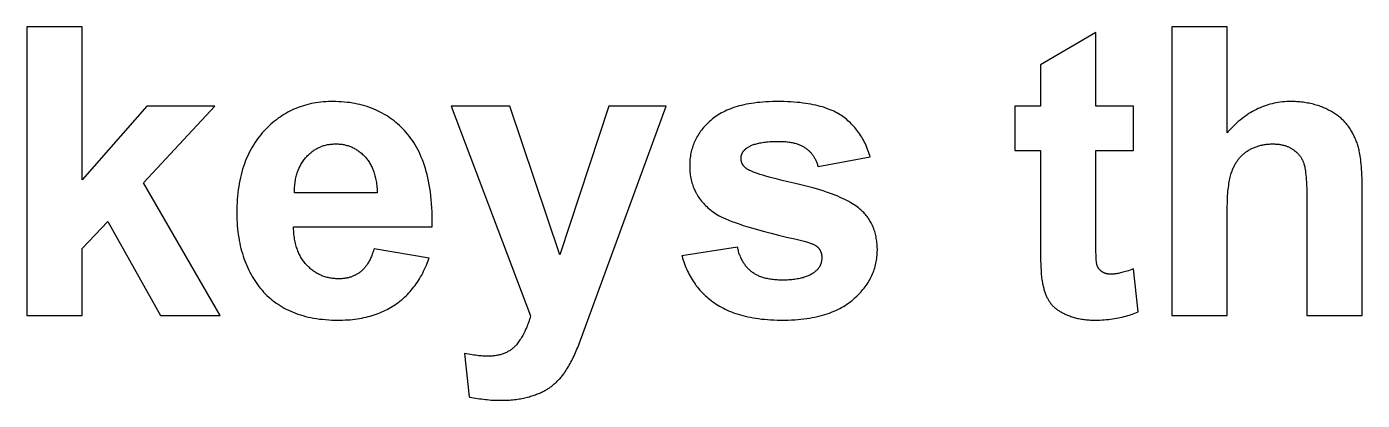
# Model space of a CAD drawing. Header units: millimetres. Extents: x 0 to 841, y 0 to 594.
# Drawn here: x 252.27 to 270.77, y 346.65 to 351.83 of the extents above; entities that cross this region are included whole.
import ezdxf

# ---------------------------------------------------------------- set-up
doc = ezdxf.new("R2010")
doc.units = ezdxf.units.MM
doc.header["$LTSCALE"] = 46.255
doc.layers.add('5_CURVES', color=7, linetype='CONTINUOUS')

msp = doc.modelspace()

# ---------------------------------------------------------------- linework, layer by layer
at = {"layer": '5_CURVES', "color": 7, "linetype": 'CONTINUOUS'}
for p, q in [((252.267, 351.83), (252.267, 347.83)), ((253.033, 351.83), (252.267, 351.83)), ((253.033, 349.707), (253.033, 351.83)), ((268.136, 351.83), (268.136, 347.83)), ((268.902, 351.83), (268.136, 351.83)), ((268.902, 350.359), (268.902, 351.83)), ((267.082, 351.751), (266.313, 351.304)), ((267.082, 350.728), (267.082, 351.751)), ((266.313, 351.304), (266.313, 350.728)), ((253.931, 350.728), (253.033, 349.707)), ((253.885, 349.669), (254.875, 350.728)), ((254.875, 350.728), (253.931, 350.728)), ((258.147, 350.728), (259.249, 347.822)), ((258.962, 350.728), (258.147, 350.728)), ((259.655, 348.67), (258.962, 350.728)), ((260.332, 350.728), (259.655, 348.67)), ((259.92, 347.434), (261.126, 350.728)), ((261.126, 350.728), (260.332, 350.728)), ((265.961, 350.728), (265.961, 350.117)), ((266.313, 350.728), (265.961, 350.728)), ((267.606, 350.728), (267.082, 350.728)), ((267.606, 350.117), (267.606, 350.728)), ((263.233, 349.893), (263.956, 350.027)), ((265.961, 350.117), (266.313, 350.117)), ((266.313, 350.117), (266.313, 348.767)), ((267.082, 348.949), (267.082, 350.117)), ((267.082, 350.117), (267.606, 350.117)), ((254.946, 347.83), (253.885, 349.669)), ((257.123, 349.527), (255.977, 349.527)), ((270.774, 347.83), (270.774, 349.58)), ((270.007, 349.379), (270.007, 347.83)), ((253.033, 348.758), (253.391, 349.132)), ((253.391, 349.132), (254.119, 347.83)), ((255.964, 349.058), (257.885, 349.058)), ((267.083, 348.818), (267.082, 348.949)), ((253.033, 347.83), (253.033, 348.758)), ((257.844, 348.624), (257.08, 348.752)), ((262.117, 348.774), (261.347, 348.657)), ((267.083, 348.749), (267.083, 348.818)), ((267.669, 347.879), (267.604, 348.474)), ((252.267, 347.83), (253.033, 347.83)), ((254.119, 347.83), (254.946, 347.83)), ((268.136, 347.83), (268.902, 347.83)), ((270.007, 347.83), (270.774, 347.83)), ((258.332, 347.301), (258.4, 346.701))]:
    msp.add_line(p, q, dxfattribs=at)
for points in [[(256.507, 350.793), (256.482, 350.793), (256.447, 350.792), (256.411, 350.79), (256.376, 350.788), (256.342, 350.785), (256.309, 350.78), (256.275, 350.776), (256.243, 350.77), (256.211, 350.764), (256.179, 350.756), (256.148, 350.749), (256.117, 350.74), (256.086, 350.731), (256.057, 350.721), (256.027, 350.71), (255.998, 350.698), (255.969, 350.686), (255.941, 350.673), (255.913, 350.659), (255.885, 350.645), (255.858, 350.629), (255.831, 350.613), (255.804, 350.597), (255.778, 350.579), (255.752, 350.561), (255.726, 350.542), (255.701, 350.522), (255.676, 350.501), (255.651, 350.479), (255.626, 350.457), (255.602, 350.433), (255.578, 350.409), (255.554, 350.384)], [(257.526, 350.364), (257.503, 350.39), (257.48, 350.414), (257.456, 350.438), (257.432, 350.461), (257.407, 350.483), (257.382, 350.505), (257.357, 350.525), (257.331, 350.545), (257.304, 350.564), (257.278, 350.582), (257.25, 350.6), (257.223, 350.616), (257.194, 350.632), (257.166, 350.647), (257.136, 350.662), (257.107, 350.676), (257.077, 350.689), (257.046, 350.701), (257.015, 350.712), (256.983, 350.723), (256.95, 350.733), (256.917, 350.743), (256.884, 350.751), (256.85, 350.759), (256.815, 350.766), (256.779, 350.772), (256.743, 350.778), (256.706, 350.782), (256.668, 350.786), (256.63, 350.789), (256.591, 350.791), (256.551, 350.793), (256.51, 350.793), (256.507, 350.793)], [(262.673, 350.793), (262.645, 350.793), (262.599, 350.792), (262.554, 350.791), (262.51, 350.789), (262.468, 350.786), (262.427, 350.782), (262.387, 350.778), (262.349, 350.773), (262.311, 350.767), (262.275, 350.761), (262.24, 350.755), (262.206, 350.748), (262.173, 350.74), (262.141, 350.732), (262.11, 350.723), (262.08, 350.714), (262.05, 350.704), (262.022, 350.694), (261.995, 350.683), (261.969, 350.672), (261.944, 350.66), (261.919, 350.648), (261.895, 350.636), (261.872, 350.623), (261.85, 350.609), (261.829, 350.596), (261.808, 350.582), (261.789, 350.567), (261.769, 350.552), (261.751, 350.537)], [(263.556, 350.598), (263.537, 350.611), (263.516, 350.623), (263.495, 350.635), (263.473, 350.647), (263.451, 350.658), (263.427, 350.669), (263.402, 350.679), (263.376, 350.69), (263.35, 350.699), (263.322, 350.709), (263.293, 350.718), (263.264, 350.726), (263.233, 350.734), (263.2, 350.742), (263.167, 350.749), (263.133, 350.756), (263.097, 350.762), (263.06, 350.768), (263.022, 350.773), (262.982, 350.778), (262.941, 350.782), (262.898, 350.785), (262.854, 350.788), (262.809, 350.791), (262.762, 350.792), (262.713, 350.793), (262.673, 350.793)], [(269.789, 350.793), (269.758, 350.793), (269.728, 350.792), (269.698, 350.79), (269.668, 350.787), (269.638, 350.784), (269.609, 350.779), (269.58, 350.774), (269.552, 350.769), (269.523, 350.762), (269.495, 350.755), (269.468, 350.747), (269.44, 350.738), (269.427, 350.734), (269.413, 350.729), (269.386, 350.719), (269.359, 350.708), (269.333, 350.696), (269.307, 350.684), (269.281, 350.67), (269.255, 350.656), (269.229, 350.642), (269.204, 350.626), (269.179, 350.61), (269.154, 350.592), (269.129, 350.574), (269.104, 350.556), (269.08, 350.536), (269.055, 350.515), (269.031, 350.494), (269.007, 350.471), (268.983, 350.448), (268.96, 350.424), (268.936, 350.398), (268.913, 350.372), (268.902, 350.359)], [(270.267, 350.695), (270.249, 350.703), (270.231, 350.711), (270.213, 350.718), (270.194, 350.725), (270.175, 350.732), (270.156, 350.738), (270.137, 350.744), (270.118, 350.75), (270.098, 350.755), (270.078, 350.76), (270.058, 350.765), (270.038, 350.769), (270.017, 350.773), (269.996, 350.777), (269.975, 350.78), (269.954, 350.783), (269.932, 350.786), (269.91, 350.788), (269.888, 350.79), (269.866, 350.791), (269.843, 350.792), (269.82, 350.793), (269.797, 350.793), (269.789, 350.793)], [(261.751, 350.537), (261.745, 350.531), (261.727, 350.515), (261.709, 350.499), (261.692, 350.482), (261.676, 350.466), (261.661, 350.449), (261.646, 350.432), (261.632, 350.415), (261.618, 350.398), (261.605, 350.381), (261.593, 350.363), (261.581, 350.345), (261.57, 350.328), (261.559, 350.31), (261.549, 350.292), (261.539, 350.273), (261.53, 350.255), (261.521, 350.236), (261.513, 350.217), (261.505, 350.198), (261.498, 350.179), (261.492, 350.159), (261.486, 350.139), (261.48, 350.119), (261.475, 350.099), (261.471, 350.079), (261.467, 350.058), (261.463, 350.037), (261.46, 350.015), (261.458, 349.994), (261.456, 349.972), (261.455, 349.949), (261.454, 349.927), (261.454, 349.904)], [(263.956, 350.027), (263.95, 350.045), (263.942, 350.071), (263.933, 350.096), (263.924, 350.121), (263.914, 350.145), (263.905, 350.169), (263.894, 350.192), (263.884, 350.215), (263.873, 350.237), (263.861, 350.258), (263.85, 350.279), (263.838, 350.3), (263.825, 350.32), (263.812, 350.34), (263.799, 350.359), (263.786, 350.378), (263.772, 350.396), (263.757, 350.414), (263.743, 350.432), (263.728, 350.449), (263.712, 350.466), (263.697, 350.482), (263.68, 350.498), (263.664, 350.513), (263.647, 350.528), (263.63, 350.543), (263.612, 350.557), (263.594, 350.571), (263.575, 350.585), (263.556, 350.598)], [(270.585, 350.444), (270.577, 350.455), (270.569, 350.466), (270.56, 350.477), (270.551, 350.488), (270.542, 350.499), (270.533, 350.509), (270.523, 350.52), (270.512, 350.53), (270.502, 350.54), (270.491, 350.551), (270.48, 350.561), (270.468, 350.57), (270.456, 350.58), (270.444, 350.59), (270.431, 350.6), (270.418, 350.609), (270.404, 350.618), (270.39, 350.627), (270.376, 350.637), (270.361, 350.645), (270.346, 350.654), (270.331, 350.663), (270.315, 350.671), (270.298, 350.68), (270.282, 350.688), (270.267, 350.695)], [(255.554, 350.384), (255.531, 350.358), (255.509, 350.331), (255.487, 350.304), (255.466, 350.277), (255.446, 350.248), (255.426, 350.219), (255.407, 350.19), (255.389, 350.16), (255.372, 350.129), (255.355, 350.097), (255.339, 350.065), (255.324, 350.032), (255.309, 349.998), (255.296, 349.964), (255.283, 349.929), (255.27, 349.893), (255.259, 349.856), (255.248, 349.818), (255.237, 349.78), (255.228, 349.74), (255.219, 349.7), (255.211, 349.659), (255.204, 349.617), (255.198, 349.574), (255.193, 349.529), (255.188, 349.484), (255.184, 349.438), (255.181, 349.391), (255.179, 349.342), (255.178, 349.293), (255.178, 349.257)], [(257.885, 349.058), (257.885, 349.075), (257.885, 349.14), (257.885, 349.202), (257.883, 349.263), (257.88, 349.322), (257.876, 349.379), (257.872, 349.435), (257.866, 349.489), (257.86, 349.541), (257.852, 349.592), (257.844, 349.641), (257.835, 349.689), (257.825, 349.736), (257.815, 349.781), (257.803, 349.825), (257.791, 349.867), (257.778, 349.908), (257.764, 349.948), (257.75, 349.986), (257.735, 350.024), (257.719, 350.06), (257.703, 350.095), (257.686, 350.129), (257.668, 350.162), (257.65, 350.194), (257.631, 350.225), (257.611, 350.254), (257.591, 350.283), (257.57, 350.311), (257.549, 350.338), (257.526, 350.364)], [(270.733, 350.106), (270.729, 350.122), (270.725, 350.139), (270.721, 350.155), (270.716, 350.171), (270.711, 350.187), (270.706, 350.203), (270.701, 350.219), (270.695, 350.234), (270.689, 350.25), (270.683, 350.265), (270.676, 350.28), (270.67, 350.295), (270.663, 350.31), (270.655, 350.325), (270.648, 350.34), (270.64, 350.355), (270.632, 350.369), (270.623, 350.384), (270.615, 350.398), (270.606, 350.413), (270.596, 350.427), (270.587, 350.441), (270.585, 350.444)], [(256.139, 350.023), (256.149, 350.034), (256.159, 350.044), (256.17, 350.055), (256.18, 350.065), (256.191, 350.075), (256.202, 350.084), (256.213, 350.093), (256.224, 350.102), (256.235, 350.11), (256.247, 350.118), (256.258, 350.125), (256.27, 350.132), (256.282, 350.139), (256.294, 350.146), (256.306, 350.152), (256.318, 350.158), (256.33, 350.163), (256.343, 350.168), (256.349, 350.171), (256.355, 350.173), (256.368, 350.178), (256.381, 350.182), (256.394, 350.186), (256.408, 350.189), (256.421, 350.193), (256.435, 350.196), (256.449, 350.198), (256.463, 350.2), (256.478, 350.202), (256.492, 350.204), (256.507, 350.205), (256.522, 350.206), (256.538, 350.206), (256.553, 350.207)], [(256.553, 350.207), (256.568, 350.206), (256.582, 350.206), (256.596, 350.205), (256.61, 350.204), (256.623, 350.202), (256.637, 350.201), (256.651, 350.198), (256.664, 350.196), (256.677, 350.193), (256.69, 350.19), (256.703, 350.186), (256.71, 350.184), (256.716, 350.182), (256.729, 350.178), (256.741, 350.174), (256.754, 350.169), (256.766, 350.164), (256.778, 350.159), (256.79, 350.153), (256.802, 350.147), (256.814, 350.14), (256.826, 350.133), (256.837, 350.126), (256.849, 350.119), (256.86, 350.111), (256.872, 350.103), (256.883, 350.094), (256.894, 350.085), (256.905, 350.076), (256.916, 350.066), (256.927, 350.056), (256.938, 350.046), (256.948, 350.035), (256.951, 350.032)], [(262.254, 350.156), (262.263, 350.162), (262.272, 350.167), (262.282, 350.172), (262.292, 350.177), (262.303, 350.182), (262.314, 350.187), (262.326, 350.192), (262.339, 350.196), (262.352, 350.201), (262.366, 350.205), (262.38, 350.209), (262.395, 350.213), (262.411, 350.217), (262.427, 350.22), (262.444, 350.223), (262.462, 350.226), (262.481, 350.229), (262.5, 350.232), (262.52, 350.234), (262.541, 350.236), (262.563, 350.238), (262.586, 350.239), (262.609, 350.241), (262.633, 350.241), (262.659, 350.242), (262.685, 350.242), (262.687, 350.242)], [(262.693, 350.242), (262.712, 350.242), (262.73, 350.241), (262.748, 350.241), (262.766, 350.239), (262.783, 350.238), (262.799, 350.236), (262.815, 350.235), (262.831, 350.232), (262.846, 350.23), (262.861, 350.228), (262.875, 350.225), (262.889, 350.222), (262.902, 350.218), (262.915, 350.215), (262.928, 350.211), (262.941, 350.207), (262.953, 350.203), (262.964, 350.199), (262.976, 350.195), (262.987, 350.19), (262.997, 350.185), (263.008, 350.18), (263.018, 350.175), (263.028, 350.169), (263.037, 350.164), (263.046, 350.158), (263.055, 350.152)], [(269.192, 350.113), (269.197, 350.117), (269.208, 350.123), (269.22, 350.13), (269.231, 350.136), (269.243, 350.142), (269.255, 350.147), (269.267, 350.153), (269.279, 350.158), (269.291, 350.163), (269.303, 350.168), (269.316, 350.172), (269.328, 350.176), (269.341, 350.18), (269.354, 350.184), (269.367, 350.187), (269.38, 350.19), (269.393, 350.193), (269.407, 350.195), (269.42, 350.198), (269.434, 350.2), (269.447, 350.202), (269.461, 350.203), (269.475, 350.204), (269.489, 350.205), (269.504, 350.206), (269.518, 350.207), (269.533, 350.207)], [(269.533, 350.207), (269.536, 350.207), (269.548, 350.206), (269.561, 350.206), (269.573, 350.205), (269.585, 350.205), (269.597, 350.204), (269.608, 350.202), (269.62, 350.201), (269.631, 350.199), (269.642, 350.197), (269.653, 350.195), (269.663, 350.193), (269.674, 350.191), (269.684, 350.188), (269.694, 350.185), (269.704, 350.182), (269.713, 350.179), (269.723, 350.176), (269.732, 350.172), (269.741, 350.169), (269.75, 350.165), (269.759, 350.161), (269.768, 350.157), (269.776, 350.152), (269.784, 350.148), (269.792, 350.143), (269.8, 350.138), (269.808, 350.133)], [(255.977, 349.527), (255.977, 349.544), (255.978, 349.565), (255.978, 349.586), (255.979, 349.606), (255.981, 349.626), (255.982, 349.646), (255.985, 349.665), (255.987, 349.683), (255.99, 349.702), (255.993, 349.72), (255.997, 349.737), (256.001, 349.755), (256.005, 349.772), (256.01, 349.788), (256.015, 349.804), (256.02, 349.82), (256.026, 349.836), (256.032, 349.851), (256.038, 349.866), (256.045, 349.881), (256.052, 349.895), (256.059, 349.909), (256.067, 349.923), (256.075, 349.936), (256.083, 349.95), (256.091, 349.963), (256.1, 349.975), (256.11, 349.988), (256.119, 350), (256.129, 350.012), (256.139, 350.023)], [(256.951, 350.032), (256.961, 350.021), (256.971, 350.01), (256.98, 349.999), (256.989, 349.987), (256.998, 349.975), (257.007, 349.963), (257.015, 349.95), (257.023, 349.937), (257.031, 349.923), (257.038, 349.909), (257.045, 349.895), (257.052, 349.881), (257.059, 349.865), (257.065, 349.85), (257.071, 349.834), (257.077, 349.818), (257.082, 349.801), (257.087, 349.784), (257.092, 349.766), (257.097, 349.748), (257.101, 349.729), (257.105, 349.71), (257.108, 349.69), (257.112, 349.67), (257.114, 349.649), (257.117, 349.628), (257.119, 349.606), (257.121, 349.584), (257.122, 349.561), (257.123, 349.537), (257.123, 349.527)], [(262.166, 350.002), (262.166, 350.002), (262.166, 350.008), (262.166, 350.013), (262.166, 350.019), (262.167, 350.024), (262.167, 350.029), (262.168, 350.034), (262.169, 350.039), (262.17, 350.044), (262.171, 350.048), (262.172, 350.053), (262.174, 350.058), (262.175, 350.062), (262.177, 350.067), (262.179, 350.071), (262.181, 350.076), (262.183, 350.08), (262.185, 350.084), (262.187, 350.088), (262.19, 350.092), (262.192, 350.097), (262.195, 350.101), (262.198, 350.105), (262.201, 350.109), (262.204, 350.112), (262.207, 350.116), (262.211, 350.12), (262.214, 350.124), (262.218, 350.128), (262.222, 350.131), (262.226, 350.135), (262.23, 350.139), (262.234, 350.142), (262.239, 350.146), (262.244, 350.149), (262.249, 350.153), (262.254, 350.156)], [(262.242, 349.862), (262.239, 349.865), (262.234, 349.868), (262.23, 349.872), (262.226, 349.876), (262.222, 349.879), (262.218, 349.883), (262.214, 349.887), (262.211, 349.89), (262.207, 349.894), (262.204, 349.898), (262.201, 349.901), (262.198, 349.905), (262.195, 349.909), (262.192, 349.913), (262.19, 349.917), (262.188, 349.921), (262.185, 349.924), (262.183, 349.928), (262.181, 349.932), (262.179, 349.936), (262.178, 349.94), (262.177, 349.943), (262.176, 349.945), (262.174, 349.949), (262.173, 349.953), (262.172, 349.957), (262.171, 349.961), (262.17, 349.966), (262.169, 349.97), (262.168, 349.974), (262.167, 349.979), (262.167, 349.983), (262.166, 349.988), (262.166, 349.993), (262.166, 349.997), (262.166, 350.002)], [(263.055, 350.152), (263.064, 350.146), (263.072, 350.14), (263.08, 350.134), (263.088, 350.127), (263.095, 350.121), (263.103, 350.114), (263.11, 350.107), (263.117, 350.1), (263.124, 350.092), (263.131, 350.085), (263.138, 350.077), (263.144, 350.069), (263.151, 350.061), (263.157, 350.053), (263.163, 350.044), (263.169, 350.035), (263.174, 350.026), (263.18, 350.017), (263.185, 350.008), (263.191, 349.998), (263.196, 349.988), (263.201, 349.978), (263.205, 349.967), (263.21, 349.957), (263.214, 349.946), (263.219, 349.935), (263.223, 349.923), (263.227, 349.911), (263.231, 349.899), (263.233, 349.893)], [(268.971, 349.833), (268.971, 349.834), (268.976, 349.847), (268.981, 349.86), (268.987, 349.873), (268.992, 349.885), (268.998, 349.897), (269.004, 349.909), (269.01, 349.921), (269.017, 349.932), (269.023, 349.943), (269.03, 349.954), (269.037, 349.964), (269.044, 349.974), (269.051, 349.984), (269.058, 349.994), (269.066, 350.003), (269.074, 350.013), (269.082, 350.022), (269.09, 350.031), (269.098, 350.039), (269.102, 350.043), (269.107, 350.048), (269.115, 350.056), (269.124, 350.064), (269.133, 350.071), (269.142, 350.079), (269.152, 350.086), (269.162, 350.093), (269.171, 350.1), (269.181, 350.107), (269.192, 350.113)], [(269.808, 350.133), (269.814, 350.129), (269.822, 350.123), (269.83, 350.118), (269.837, 350.112), (269.844, 350.106), (269.851, 350.1), (269.858, 350.094), (269.865, 350.088), (269.871, 350.082), (269.877, 350.076), (269.884, 350.07), (269.889, 350.063), (269.895, 350.057), (269.9, 350.05), (269.906, 350.044), (269.911, 350.037), (269.916, 350.03), (269.921, 350.023), (269.925, 350.016), (269.93, 350.009), (269.934, 350.002), (269.938, 349.994), (269.94, 349.991), (269.942, 349.987), (269.946, 349.979), (269.949, 349.971), (269.953, 349.963), (269.956, 349.955), (269.959, 349.947), (269.963, 349.939)], [(270.774, 349.58), (270.773, 349.634), (270.772, 349.684), (270.771, 349.731), (270.769, 349.775), (270.767, 349.816), (270.765, 349.855), (270.762, 349.891), (270.759, 349.925), (270.756, 349.957), (270.753, 349.986), (270.749, 350.014), (270.745, 350.039), (270.741, 350.063), (270.737, 350.085), (270.733, 350.106)], [(261.454, 349.904), (261.454, 349.89), (261.454, 349.866), (261.455, 349.843), (261.457, 349.82), (261.459, 349.797), (261.462, 349.775), (261.466, 349.753), (261.47, 349.731), (261.474, 349.71), (261.479, 349.69), (261.485, 349.669), (261.491, 349.649), (261.497, 349.629), (261.504, 349.61), (261.512, 349.591), (261.52, 349.572), (261.528, 349.554), (261.537, 349.535), (261.542, 349.526), (261.547, 349.517), (261.557, 349.5), (261.568, 349.482), (261.579, 349.465), (261.591, 349.448), (261.603, 349.432), (261.616, 349.415), (261.629, 349.399), (261.643, 349.383), (261.658, 349.367), (261.673, 349.352), (261.689, 349.337), (261.705, 349.322), (261.722, 349.307), (261.74, 349.292), (261.758, 349.278), (261.777, 349.264), (261.796, 349.25)], [(262.895, 349.662), (262.812, 349.681), (262.737, 349.699), (262.67, 349.716), (262.61, 349.732), (262.556, 349.746), (262.508, 349.76), (262.465, 349.772), (262.427, 349.784), (262.394, 349.795), (262.365, 349.805), (262.34, 349.814), (262.318, 349.823), (262.299, 349.831), (262.283, 349.838), (262.27, 349.845), (262.259, 349.851), (262.249, 349.857), (262.242, 349.862)], [(268.902, 347.83), (268.902, 349.302), (268.903, 349.343), (268.904, 349.381), (268.905, 349.417), (268.906, 349.452), (268.908, 349.486), (268.911, 349.517), (268.913, 349.548), (268.916, 349.577), (268.919, 349.604), (268.923, 349.631), (268.927, 349.656), (268.931, 349.679), (268.935, 349.702), (268.939, 349.724), (268.944, 349.744), (268.949, 349.764), (268.954, 349.782), (268.959, 349.8), (268.965, 349.817), (268.971, 349.833)], [(269.963, 349.939), (269.966, 349.929), (269.969, 349.917), (269.973, 349.903), (269.976, 349.887), (269.979, 349.87), (269.983, 349.85), (269.986, 349.828), (269.989, 349.803), (269.992, 349.775), (269.995, 349.745), (269.997, 349.711), (270, 349.674), (270.002, 349.634), (270.004, 349.59), (270.005, 349.543), (270.006, 349.492), (270.007, 349.437), (270.007, 349.379)], [(263.812, 349.304), (263.794, 349.319), (263.775, 349.333), (263.754, 349.348), (263.733, 349.363), (263.709, 349.377), (263.685, 349.392), (263.659, 349.407), (263.631, 349.422), (263.602, 349.436), (263.572, 349.451), (263.539, 349.466), (263.505, 349.48), (263.469, 349.495), (263.431, 349.51), (263.391, 349.524), (263.349, 349.539), (263.305, 349.554), (263.259, 349.568), (263.21, 349.582), (263.16, 349.597), (263.107, 349.611), (263.051, 349.625), (262.993, 349.639), (262.895, 349.662)], [(255.178, 349.257), (255.178, 349.248), (255.179, 349.203), (255.18, 349.158), (255.182, 349.115), (255.185, 349.072), (255.189, 349.03), (255.193, 348.989), (255.198, 348.949), (255.204, 348.909), (255.211, 348.87), (255.218, 348.832), (255.226, 348.795), (255.235, 348.758), (255.244, 348.723), (255.255, 348.687), (255.265, 348.653), (255.277, 348.619), (255.289, 348.586), (255.301, 348.553), (255.315, 348.521), (255.329, 348.49), (255.343, 348.459), (255.359, 348.429), (255.375, 348.399), (255.391, 348.37), (255.409, 348.341), (255.426, 348.313), (255.445, 348.285), (255.464, 348.258)], [(261.796, 349.25), (261.815, 349.238), (261.837, 349.225), (261.862, 349.211), (261.89, 349.197), (261.921, 349.182), (261.956, 349.166), (261.995, 349.15), (262.038, 349.133), (262.086, 349.116), (262.139, 349.097), (262.197, 349.078), (262.261, 349.058), (262.331, 349.037), (262.408, 349.015), (262.492, 348.992), (262.584, 348.968), (262.684, 348.943), (262.793, 348.916), (262.911, 348.889)], [(264.054, 348.736), (264.054, 348.748), (264.053, 348.771), (264.052, 348.793), (264.051, 348.815), (264.049, 348.836), (264.046, 348.857), (264.044, 348.878), (264.04, 348.898), (264.037, 348.917), (264.033, 348.937), (264.028, 348.956), (264.023, 348.974), (264.018, 348.992), (264.012, 349.01), (264.006, 349.028), (263.999, 349.045), (263.992, 349.062), (263.985, 349.078), (263.977, 349.095), (263.969, 349.111), (263.96, 349.126), (263.952, 349.142), (263.942, 349.157), (263.932, 349.172), (263.927, 349.179), (263.922, 349.186), (263.912, 349.2), (263.901, 349.214), (263.889, 349.228), (263.877, 349.241), (263.865, 349.254), (263.853, 349.267), (263.839, 349.28), (263.826, 349.292), (263.812, 349.304)], [(256.149, 348.525), (256.138, 348.537), (256.127, 348.549), (256.117, 348.562), (256.107, 348.575), (256.097, 348.588), (256.088, 348.601), (256.079, 348.615), (256.07, 348.629), (256.062, 348.643), (256.054, 348.658), (256.046, 348.673), (256.039, 348.689), (256.032, 348.705), (256.025, 348.721), (256.019, 348.738), (256.013, 348.755), (256.007, 348.773), (256.002, 348.791), (255.996, 348.809), (255.992, 348.828), (255.987, 348.848), (255.983, 348.868), (255.979, 348.888), (255.976, 348.909), (255.973, 348.931), (255.97, 348.953), (255.968, 348.975), (255.966, 348.999), (255.965, 349.023), (255.964, 349.047), (255.964, 349.058)], [(262.911, 348.889), (262.983, 348.872), (263.003, 348.868), (263.022, 348.863), (263.039, 348.858), (263.056, 348.854), (263.071, 348.849), (263.086, 348.845), (263.1, 348.841), (263.112, 348.836), (263.124, 348.832), (263.136, 348.828), (263.146, 348.824), (263.156, 348.82), (263.165, 348.816), (263.173, 348.812), (263.181, 348.808), (263.188, 348.804), (263.195, 348.8), (263.201, 348.797), (263.207, 348.793), (263.212, 348.789), (263.217, 348.786), (263.221, 348.782), (263.225, 348.779), (263.228, 348.776)], [(257.08, 348.752), (257.077, 348.744), (257.072, 348.727), (257.066, 348.709), (257.06, 348.693), (257.055, 348.677), (257.049, 348.662), (257.043, 348.647), (257.037, 348.633), (257.03, 348.619), (257.024, 348.606), (257.018, 348.593), (257.011, 348.581), (257.005, 348.569), (256.998, 348.558), (256.991, 348.547), (256.984, 348.536), (256.978, 348.526), (256.97, 348.516), (256.963, 348.507), (256.956, 348.498), (256.949, 348.489), (256.941, 348.48), (256.934, 348.472), (256.926, 348.464), (256.918, 348.457), (256.91, 348.45), (256.902, 348.443), (256.894, 348.436)], [(262.315, 348.432), (262.306, 348.44), (262.296, 348.448), (262.287, 348.456), (262.278, 348.464), (262.269, 348.472), (262.261, 348.481), (262.253, 348.49), (262.245, 348.499), (262.237, 348.509), (262.229, 348.519), (262.221, 348.529), (262.214, 348.539), (262.207, 348.549), (262.2, 348.56), (262.193, 348.571), (262.187, 348.583), (262.18, 348.594), (262.174, 348.606), (262.168, 348.619), (262.162, 348.631), (262.157, 348.644), (262.151, 348.658), (262.146, 348.671), (262.141, 348.685), (262.136, 348.699), (262.132, 348.714), (262.128, 348.729), (262.124, 348.745), (262.12, 348.76), (262.117, 348.774)], [(263.228, 348.776), (263.232, 348.772), (263.235, 348.769), (263.238, 348.765), (263.241, 348.761), (263.244, 348.758), (263.247, 348.754), (263.25, 348.75), (263.253, 348.746), (263.255, 348.742), (263.258, 348.738), (263.26, 348.734), (263.262, 348.729), (263.264, 348.725), (263.266, 348.721), (263.268, 348.716), (263.27, 348.712), (263.272, 348.707), (263.273, 348.703), (263.275, 348.698), (263.276, 348.693), (263.278, 348.689), (263.279, 348.684), (263.28, 348.679), (263.281, 348.674), (263.282, 348.669), (263.282, 348.663), (263.283, 348.658), (263.283, 348.653), (263.284, 348.647), (263.284, 348.642), (263.284, 348.636), (263.284, 348.632)], [(263.72, 348.052), (263.728, 348.058), (263.748, 348.077), (263.768, 348.095), (263.787, 348.113), (263.805, 348.132), (263.823, 348.151), (263.839, 348.169), (263.855, 348.188), (263.871, 348.207), (263.885, 348.226), (263.899, 348.246), (263.912, 348.265), (263.925, 348.284), (263.937, 348.304), (263.949, 348.324), (263.959, 348.344), (263.97, 348.364), (263.979, 348.384), (263.988, 348.404), (263.997, 348.425), (264.004, 348.446), (264.012, 348.467), (264.015, 348.477), (264.018, 348.488), (264.024, 348.509), (264.03, 348.531), (264.035, 348.552), (264.039, 348.574), (264.043, 348.597), (264.046, 348.619), (264.049, 348.642), (264.051, 348.665), (264.053, 348.688), (264.053, 348.712), (264.054, 348.736)], [(266.313, 348.767), (266.314, 348.702), (266.315, 348.643), (266.316, 348.589), (266.318, 348.541), (266.32, 348.498), (266.322, 348.459), (266.324, 348.426), (266.326, 348.396), (266.328, 348.37), (266.331, 348.348), (266.333, 348.329), (266.336, 348.313)], [(267.096, 348.534), (267.095, 348.539), (267.094, 348.546), (267.092, 348.554), (267.091, 348.565), (267.09, 348.578), (267.088, 348.594), (267.087, 348.615), (267.086, 348.639), (267.085, 348.669), (267.084, 348.705), (267.083, 348.749)], [(256.591, 348.338), (256.585, 348.338), (256.568, 348.338), (256.552, 348.339), (256.536, 348.34), (256.52, 348.341), (256.504, 348.343), (256.488, 348.345), (256.473, 348.348), (256.458, 348.351), (256.443, 348.354), (256.428, 348.357), (256.414, 348.361), (256.4, 348.365), (256.386, 348.37), (256.372, 348.375), (256.358, 348.38), (256.345, 348.386), (256.331, 348.392), (256.318, 348.398), (256.305, 348.405), (256.292, 348.412), (256.279, 348.419), (256.267, 348.427), (256.254, 348.435), (256.242, 348.444), (256.23, 348.452), (256.218, 348.462), (256.206, 348.471), (256.194, 348.481), (256.183, 348.492), (256.171, 348.502), (256.16, 348.514), (256.149, 348.525)], [(257.377, 347.983), (257.399, 347.999), (257.421, 348.015), (257.442, 348.031), (257.463, 348.048), (257.483, 348.066), (257.503, 348.084), (257.523, 348.102), (257.542, 348.121), (257.56, 348.141), (257.579, 348.161), (257.596, 348.181), (257.614, 348.202), (257.631, 348.224), (257.648, 348.246), (257.664, 348.268), (257.68, 348.291), (257.696, 348.315), (257.711, 348.339), (257.725, 348.364), (257.74, 348.39), (257.754, 348.416), (257.767, 348.442), (257.781, 348.47), (257.794, 348.497), (257.806, 348.526), (257.818, 348.555), (257.83, 348.585), (257.841, 348.616), (257.844, 348.624)], [(261.347, 348.657), (261.348, 348.653), (261.356, 348.625), (261.364, 348.597), (261.372, 348.571), (261.382, 348.544), (261.391, 348.519), (261.401, 348.493), (261.412, 348.468), (261.423, 348.444), (261.435, 348.42), (261.447, 348.396), (261.459, 348.373), (261.472, 348.35), (261.486, 348.328), (261.5, 348.306), (261.515, 348.284), (261.53, 348.263), (261.537, 348.252), (261.545, 348.242), (261.561, 348.221), (261.578, 348.201), (261.595, 348.182), (261.613, 348.162), (261.631, 348.143), (261.65, 348.125), (261.669, 348.106), (261.689, 348.088), (261.709, 348.071), (261.73, 348.053), (261.752, 348.037), (261.774, 348.02), (261.797, 348.004)], [(263.284, 348.632), (263.284, 348.625), (263.284, 348.617), (263.284, 348.61), (263.283, 348.603), (263.282, 348.596), (263.281, 348.589), (263.28, 348.582), (263.279, 348.575), (263.277, 348.568), (263.276, 348.562), (263.274, 348.555), (263.272, 348.549), (263.27, 348.543), (263.268, 348.537), (263.265, 348.531), (263.264, 348.528), (263.263, 348.525), (263.26, 348.519), (263.257, 348.513), (263.254, 348.507), (263.251, 348.502), (263.247, 348.496), (263.244, 348.491), (263.24, 348.486), (263.236, 348.48), (263.232, 348.475), (263.228, 348.47), (263.224, 348.465), (263.219, 348.46), (263.214, 348.455), (263.21, 348.45), (263.204, 348.446), (263.199, 348.441), (263.194, 348.437), (263.188, 348.432), (263.183, 348.428)], [(267.164, 348.438), (267.16, 348.44), (267.157, 348.443), (267.153, 348.446), (267.15, 348.448), (267.147, 348.451), (267.144, 348.454), (267.142, 348.456), (267.141, 348.457), (267.138, 348.46), (267.135, 348.463), (267.133, 348.466), (267.13, 348.469), (267.127, 348.472), (267.125, 348.475), (267.123, 348.479), (267.12, 348.482), (267.118, 348.485), (267.116, 348.489), (267.114, 348.492), (267.112, 348.496), (267.11, 348.499), (267.108, 348.503), (267.106, 348.506), (267.105, 348.51), (267.103, 348.514), (267.102, 348.518), (267.1, 348.522), (267.099, 348.526), (267.097, 348.53), (267.096, 348.534), (267.096, 348.534)], [(256.894, 348.436), (256.886, 348.429), (256.877, 348.423), (256.869, 348.417), (256.86, 348.411), (256.851, 348.406), (256.842, 348.4), (256.833, 348.395), (256.824, 348.39), (256.815, 348.386), (256.805, 348.381), (256.796, 348.377), (256.786, 348.373), (256.776, 348.369), (256.766, 348.365), (256.756, 348.362), (256.746, 348.359), (256.735, 348.356), (256.725, 348.353), (256.714, 348.35), (256.703, 348.348), (256.692, 348.346), (256.68, 348.344), (256.669, 348.342), (256.657, 348.341), (256.645, 348.34), (256.633, 348.339), (256.621, 348.338), (256.608, 348.338), (256.595, 348.338), (256.591, 348.338)], [(262.736, 348.319), (262.724, 348.319), (262.704, 348.319), (262.684, 348.32), (262.665, 348.321), (262.646, 348.322), (262.627, 348.324), (262.609, 348.326), (262.592, 348.328), (262.574, 348.33), (262.558, 348.333), (262.542, 348.336), (262.526, 348.34), (262.51, 348.343), (262.495, 348.347), (262.481, 348.351), (262.467, 348.355), (262.453, 348.36), (262.439, 348.365), (262.426, 348.37), (262.414, 348.375), (262.401, 348.381), (262.39, 348.386), (262.378, 348.392), (262.367, 348.399), (262.356, 348.405), (262.345, 348.411), (262.335, 348.418), (262.325, 348.425), (262.315, 348.432)], [(263.183, 348.428), (263.173, 348.421), (263.163, 348.414), (263.153, 348.408), (263.142, 348.401), (263.131, 348.395), (263.119, 348.389), (263.107, 348.384), (263.094, 348.378), (263.081, 348.373), (263.068, 348.367), (263.054, 348.363), (263.04, 348.358), (263.025, 348.353), (263.01, 348.349), (262.994, 348.345), (262.978, 348.341), (262.961, 348.338), (262.943, 348.335), (262.925, 348.332), (262.907, 348.329), (262.887, 348.327), (262.867, 348.324), (262.847, 348.323), (262.826, 348.321), (262.804, 348.32), (262.781, 348.319), (262.758, 348.319), (262.736, 348.319)], [(266.336, 348.313), (266.337, 348.303), (266.341, 348.286), (266.344, 348.269), (266.347, 348.252), (266.351, 348.236), (266.355, 348.221), (266.359, 348.206), (266.363, 348.191), (266.367, 348.177), (266.371, 348.164), (266.376, 348.151), (266.38, 348.138), (266.385, 348.125), (266.39, 348.113), (266.395, 348.102), (266.4, 348.09), (266.405, 348.08), (266.41, 348.069), (266.416, 348.059), (266.421, 348.049), (266.427, 348.04), (266.432, 348.03), (266.438, 348.021), (266.444, 348.013)], [(267.295, 348.4), (267.294, 348.4), (267.287, 348.4), (267.281, 348.401), (267.276, 348.401), (267.27, 348.401), (267.264, 348.402), (267.259, 348.402), (267.254, 348.403), (267.248, 348.404), (267.243, 348.405), (267.238, 348.406), (267.233, 348.407), (267.229, 348.408), (267.224, 348.409), (267.219, 348.41), (267.215, 348.412), (267.211, 348.413), (267.206, 348.415), (267.202, 348.416), (267.198, 348.418), (267.194, 348.42), (267.19, 348.422), (267.186, 348.424), (267.182, 348.426), (267.178, 348.428), (267.175, 348.43), (267.171, 348.433), (267.167, 348.435), (267.164, 348.438)], [(267.604, 348.474), (267.58, 348.466), (267.557, 348.458), (267.535, 348.45), (267.514, 348.444), (267.494, 348.438), (267.476, 348.432), (267.458, 348.427), (267.441, 348.423), (267.425, 348.419), (267.41, 348.415), (267.396, 348.412), (267.382, 348.41), (267.369, 348.407), (267.357, 348.405), (267.345, 348.404), (267.334, 348.403), (267.324, 348.402), (267.314, 348.401), (267.304, 348.4), (267.295, 348.4)], [(255.464, 348.258), (255.485, 348.231), (255.506, 348.204), (255.528, 348.179), (255.55, 348.154), (255.573, 348.13), (255.596, 348.107), (255.62, 348.084), (255.645, 348.063), (255.657, 348.052), (255.67, 348.042), (255.696, 348.022), (255.722, 348.002), (255.749, 347.984), (255.777, 347.966), (255.805, 347.948), (255.834, 347.932), (255.864, 347.916), (255.895, 347.901), (255.926, 347.887), (255.958, 347.874), (255.991, 347.861), (256.024, 347.849), (256.059, 347.838), (256.094, 347.827), (256.13, 347.817), (256.167, 347.808), (256.205, 347.8), (256.243, 347.793), (256.283, 347.786), (256.324, 347.78), (256.366, 347.776), (256.408, 347.772), (256.452, 347.768), (256.497, 347.766), (256.543, 347.765), (256.583, 347.765)], [(256.583, 347.765), (256.607, 347.765), (256.644, 347.766), (256.679, 347.767), (256.714, 347.769), (256.748, 347.771), (256.782, 347.775), (256.815, 347.778), (256.847, 347.783), (256.878, 347.788), (256.909, 347.793), (256.94, 347.799), (256.969, 347.806), (256.999, 347.813), (257.027, 347.821), (257.055, 347.829), (257.083, 347.838), (257.11, 347.847), (257.136, 347.857), (257.162, 347.867), (257.188, 347.878), (257.213, 347.889), (257.238, 347.901), (257.262, 347.913), (257.286, 347.926), (257.309, 347.94), (257.332, 347.953), (257.355, 347.968), (257.377, 347.983)], [(261.797, 348.004), (261.82, 347.988), (261.844, 347.973), (261.869, 347.958), (261.894, 347.943), (261.921, 347.929), (261.947, 347.916), (261.975, 347.903), (262.003, 347.891), (262.032, 347.879), (262.062, 347.868), (262.093, 347.857), (262.124, 347.847), (262.157, 347.837), (262.19, 347.828), (262.224, 347.819), (262.259, 347.811), (262.295, 347.804), (262.332, 347.797), (262.37, 347.791), (262.409, 347.785), (262.448, 347.78), (262.489, 347.776), (262.531, 347.772), (262.574, 347.769), (262.619, 347.767), (262.664, 347.766), (262.71, 347.765), (262.736, 347.765)], [(262.736, 347.765), (262.772, 347.765), (262.819, 347.766), (262.865, 347.768), (262.91, 347.77), (262.953, 347.773), (262.996, 347.777), (263.037, 347.782), (263.077, 347.787), (263.116, 347.793), (263.153, 347.8), (263.19, 347.807), (263.226, 347.815), (263.261, 347.824), (263.294, 347.833), (263.327, 347.842), (263.359, 347.853), (263.39, 347.863), (263.42, 347.875), (263.449, 347.887), (263.478, 347.899), (263.505, 347.912), (263.532, 347.925), (263.558, 347.939), (263.583, 347.954), (263.608, 347.969), (263.632, 347.984), (263.655, 348), (263.677, 348.017), (263.699, 348.034), (263.72, 348.052)], [(266.444, 348.013), (266.45, 348.005), (266.455, 347.997), (266.462, 347.99), (266.468, 347.982), (266.474, 347.975), (266.481, 347.968), (266.488, 347.96), (266.496, 347.953), (266.503, 347.946), (266.511, 347.939), (266.52, 347.932), (266.528, 347.925), (266.537, 347.918), (266.546, 347.912), (266.555, 347.905), (266.565, 347.898), (266.575, 347.892), (266.585, 347.886), (266.596, 347.879), (266.607, 347.873), (266.618, 347.867), (266.63, 347.861), (266.642, 347.855), (266.654, 347.849), (266.667, 347.843), (266.68, 347.838), (266.69, 347.834)], [(259.249, 347.822), (259.244, 347.806), (259.237, 347.784), (259.23, 347.762), (259.223, 347.74), (259.215, 347.72), (259.208, 347.699), (259.2, 347.68), (259.192, 347.66), (259.184, 347.642), (259.175, 347.623), (259.167, 347.605), (259.158, 347.588), (259.149, 347.571), (259.14, 347.554), (259.131, 347.538), (259.122, 347.523), (259.112, 347.507), (259.102, 347.492), (259.092, 347.478), (259.083, 347.464), (259.072, 347.45), (259.062, 347.437), (259.052, 347.424)], [(266.69, 347.834), (266.705, 347.828), (266.72, 347.822), (266.735, 347.817), (266.751, 347.811), (266.766, 347.806), (266.782, 347.802), (266.798, 347.797), (266.815, 347.793), (266.831, 347.789), (266.848, 347.786), (266.865, 347.783), (266.882, 347.779), (266.899, 347.777), (266.917, 347.774), (266.934, 347.772), (266.952, 347.77), (266.97, 347.768), (266.988, 347.767), (267.007, 347.766), (267.025, 347.765), (267.044, 347.765), (267.063, 347.765)], [(267.063, 347.765), (267.078, 347.765), (267.108, 347.765), (267.139, 347.766), (267.169, 347.768), (267.198, 347.769), (267.227, 347.772), (267.256, 347.775), (267.284, 347.778), (267.312, 347.782), (267.34, 347.786), (267.367, 347.79), (267.394, 347.795), (267.42, 347.801), (267.447, 347.807), (267.473, 347.813), (267.498, 347.82), (267.523, 347.827), (267.548, 347.835), (267.573, 347.843), (267.598, 347.851), (267.622, 347.86), (267.646, 347.869), (267.669, 347.879)], [(259.052, 347.424), (259.044, 347.415), (259.036, 347.406), (259.028, 347.398), (259.02, 347.39), (259.011, 347.382), (259.002, 347.374), (258.993, 347.367), (258.984, 347.36), (258.975, 347.353), (258.965, 347.346), (258.955, 347.34), (258.945, 347.334), (258.935, 347.328), (258.924, 347.322), (258.913, 347.317), (258.902, 347.311), (258.891, 347.307), (258.879, 347.302), (258.867, 347.298), (258.855, 347.293), (258.842, 347.29), (258.829, 347.286), (258.816, 347.283), (258.803, 347.28), (258.789, 347.277), (258.775, 347.274), (258.76, 347.272), (258.745, 347.27), (258.73, 347.269), (258.715, 347.267), (258.699, 347.266), (258.683, 347.266), (258.666, 347.265), (258.657, 347.265)], [(259.726, 347.047), (259.736, 347.062), (259.748, 347.082), (259.76, 347.101), (259.773, 347.121), (259.784, 347.141), (259.796, 347.162), (259.808, 347.182), (259.819, 347.204), (259.83, 347.225), (259.841, 347.247), (259.851, 347.269), (259.862, 347.292), (259.872, 347.315), (259.882, 347.338), (259.892, 347.361), (259.902, 347.385), (259.911, 347.41), (259.92, 347.434)], [(258.657, 347.265), (258.64, 347.265), (258.623, 347.266), (258.605, 347.266), (258.587, 347.267), (258.568, 347.269), (258.549, 347.27), (258.529, 347.272), (258.508, 347.274), (258.486, 347.277), (258.464, 347.28), (258.44, 347.283), (258.415, 347.287), (258.389, 347.291), (258.361, 347.296), (258.332, 347.301)], [(259.516, 346.831), (259.527, 346.839), (259.537, 346.846), (259.548, 346.854), (259.558, 346.863), (259.568, 346.871), (259.578, 346.88), (259.588, 346.889), (259.598, 346.898), (259.608, 346.907), (259.618, 346.917), (259.628, 346.927), (259.638, 346.937), (259.647, 346.947), (259.657, 346.958), (259.666, 346.969), (259.676, 346.98), (259.685, 346.992), (259.694, 347.003), (259.703, 347.015), (259.712, 347.027), (259.72, 347.039), (259.726, 347.047)], [(259.224, 346.702), (259.233, 346.704), (259.25, 346.709), (259.267, 346.714), (259.284, 346.72), (259.3, 346.725), (259.316, 346.731), (259.332, 346.737), (259.347, 346.743), (259.362, 346.749), (259.377, 346.755), (259.391, 346.761), (259.405, 346.768), (259.419, 346.774), (259.432, 346.781), (259.445, 346.788), (259.458, 346.795), (259.47, 346.802), (259.482, 346.809), (259.494, 346.817), (259.505, 346.824), (259.516, 346.831)], [(258.4, 346.701), (258.406, 346.699), (258.433, 346.694), (258.46, 346.689), (258.487, 346.684), (258.515, 346.679), (258.542, 346.675), (258.568, 346.672), (258.595, 346.668), (258.622, 346.665), (258.649, 346.663), (258.675, 346.66), (258.702, 346.658), (258.729, 346.657), (258.755, 346.656), (258.781, 346.655), (258.808, 346.654), (258.834, 346.654)], [(258.834, 346.654), (258.841, 346.654), (258.865, 346.654), (258.889, 346.655), (258.913, 346.656), (258.936, 346.657), (258.959, 346.658), (258.981, 346.66), (259.004, 346.662), (259.025, 346.664), (259.047, 346.667), (259.068, 346.67), (259.089, 346.673), (259.109, 346.676), (259.129, 346.68), (259.149, 346.684), (259.168, 346.688), (259.187, 346.692), (259.206, 346.697), (259.224, 346.702)]]:
    msp.add_lwpolyline(points, dxfattribs=at)

doc.saveas('drawing.dxf')
